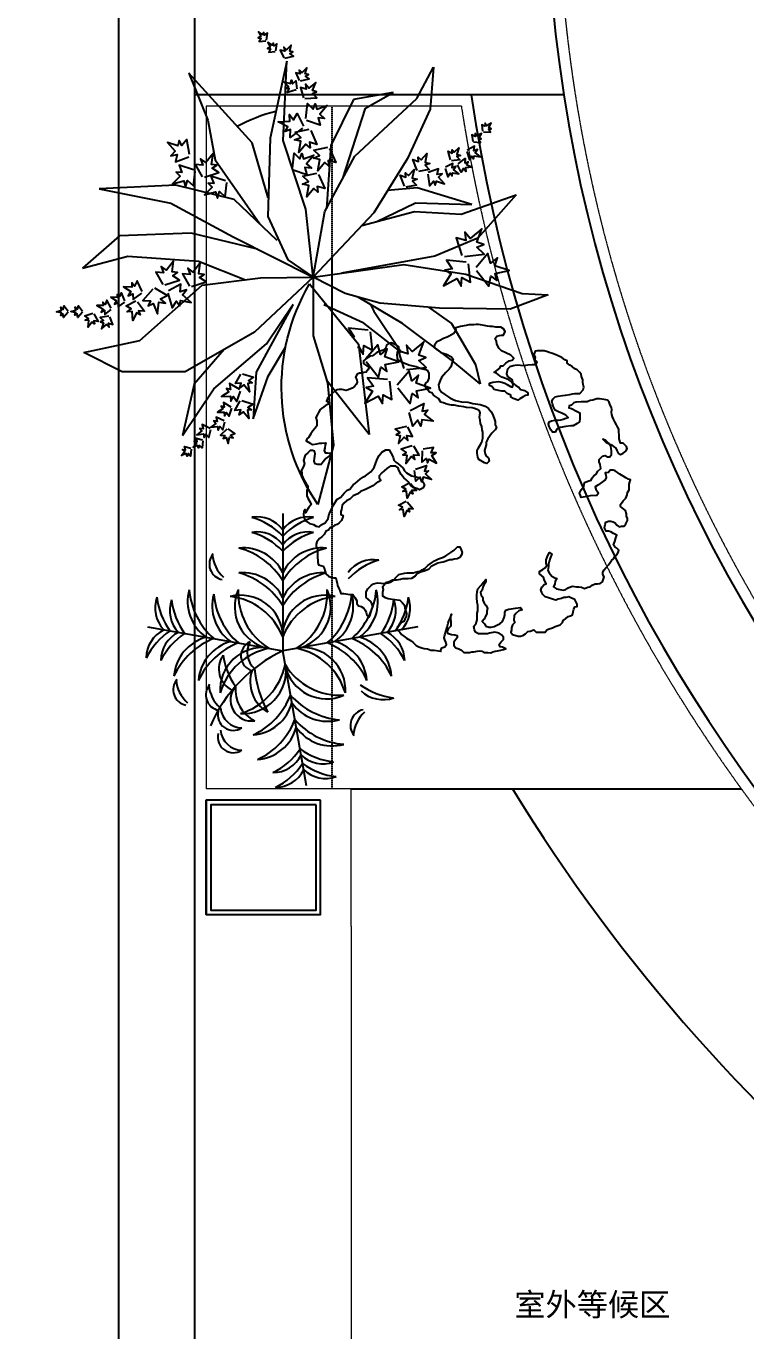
# Model space of a CAD drawing. Header units: millimetres. Extents: x 1392226 to 1407855, y -89890 to -71308.
# Drawn here: x 1394989 to 1396877, y -88130 to -84706 of the extents above; entities that cross this region are included whole.
import ezdxf

# ---------------------------------------------------------------- set-up
doc = ezdxf.new("R2010")
doc.units = ezdxf.units.MM
doc.header["$LTSCALE"] = 15
doc.linetypes.add('DASH', pattern=[0.35, 0.25, -0.1])
doc.linetypes.add('M-CENTER', pattern=[11.25, 7.5, -1.25, 1.25, -1.25])
for name, color, linetype in [('A-DIM--土建尺寸', 44, 'Continuous'), ('A-WALL-墙体', 160, 'Continuous'), ('FF-PLANTS-植物', 86, 'Continuous'), ('FF-SHORT CABINET-固定家具（落地、不到顶）', 40, 'Continuous'), ('FF-TEXT--区域文字', 50, 'Continuous')]:
    doc.layers.add(name, color=color, linetype=linetype)
doc.layers.add('FF-FINISH-墙体完成面', color=20, linetype='M-CENTER', lineweight=13)
doc.styles.add('CCD-DIM', font='archs.shx', dxfattribs={"width": 0.75})
doc.styles.add('TongRui-JC', font='times.ttf')
doc.dimstyles.new('CCD_DIM_100', dxfattribs={"dimscale": 100, "dimtxt": 2.5, "dimasz": 0.3, "dimexe": 0.5, "dimexo": 1.5, "dimgap": 0.6, "dimtad": 1, "dimdec": 0, "dimrnd": 5, "dimzin": 12, "dimdsep": 46, "dimtxsty": 'CCD-DIM', "dimblk": 'CCD_Dimension_Tick', "dimcen": 0.125, "dimclrd": 44, "dimclre": 44, "dimclrt": 50, "dimadec": 0, "dimazin": 0, "dimtfac": 1, "dimtdec": 0, "dimtix": 1, "dimtmove": 1, "dimatfit": 3, "dimldrblk": 'CCD_Leader_Dot', "dimfxl": 2, "dimfxlon": 1, "dimtvp": 1, "dimtolj": 1, "dimtzin": 0, "dimarcsym": 0})

# ---------------------------------------------------------------- blocks, each defined once
blk = doc.blocks.new('T4')
blk.add_lwpolyline([(-91.9, -504.6), (-86.6, -492.4), (-77.9, -489), (-72.7, -482), (-74.4, -475), (-77.9, -468), (-79.7, -461.1), (-77.9, -452.4), (-74.4, -441.9), (-70.9, -427.9), (-67.5, -415.7), (-65.7, -408.8), (-60.5, -398.3), (-57, -387.9), (-60.5, -394.8), (-60.5, -401.8), (-58.7, -410.5), (-58.7, -424.5), (-67.5, -433.2), (-70.9, -440.2), (-69.2, -447.1), (-57, -450.6), (-46.5, -452.4), (-39.6, -454.1), (-39.6, -461.1), (-44.8, -468), (-50, -475), (-50, -485.5), (-43, -492.4), (-34.3, -495.9), (-25.6, -499.4), (-18.6, -506.4), (-1.2, -506.4), (5.8, -504.6), (12.8, -504.6), (23.2, -502.9), (31.9, -501.2), (38.9, -502.9), (45.9, -506.4), (56.4, -506.4), (65.1, -508.1), (72, -504.6), (79, -502.9), (86, -501.2), (96.5, -499.4), (105.2, -497.7), (112.2, -495.9), (101.7, -490.7), (94.7, -489), (91.2, -482), (96.5, -475), (105.2, -466.3), (105.2, -459.3), (98.2, -452.4), (91.2, -447.1), (77.3, -443.6), (61.6, -447.1), (54.6, -448.9), (26.7, -448.9), (18, -443.6), (14.5, -436.7), (12.8, -426.2), (19.7, -415.7), (23.2, -405.3), (23.2, -384.4), (25, -377.4), (25, -360), (23.2, -351.3), (21.5, -335.6), (21.5, -328.6), (23.2, -318.1), (25, -309.4), (35.4, -297.2), (42.4, -288.5), (49.4, -279.8), (49.4, -288.5), (44.1, -295.5), (40.7, -304.2), (38.9, -312.9), (33.7, -319.9), (35.4, -328.6), (40.7, -335.6), (40.7, -344.3), (44.1, -353), (49.4, -360), (54.6, -368.7), (52.9, -379.1), (52.9, -386.1), (47.6, -396.6), (44.1, -403.5), (38.9, -410.5), (45.9, -417.5), (49.4, -424.5), (59.8, -427.9), (66.8, -427.9), (75.5, -426.2), (86, -421), (93, -417.5), (101.7, -410.5), (106.9, -398.3), (108.7, -391.3), (108.7, -382.6), (112.2, -375.7), (120.9, -372.2), (141.8, -368.7), (157.5, -366.9), (162.7, -373.9), (152.3, -377.4), (143.5, -386.1), (138.3, -393.1), (136.6, -407), (140.1, -414), (133.1, -421), (129.6, -429.7), (129.6, -436.7), (127.8, -443.6), (133.1, -450.6), (150.5, -455.8), (157.5, -455.8), (164.5, -454.1), (173.2, -448.9), (180.2, -441.9), (187.1, -440.2), (199.3, -436.7), (206.3, -443.6), (234.2, -443.6), (239.5, -436.7), (246.4, -433.2), (256.9, -429.7), (265.6, -426.2), (274.3, -422.7), (281.3, -421), (288.3, -414), (290, -407), (297, -401.8), (305.7, -394.8), (312.7, -393.1), (319.7, -389.6), (321.4, -380.9), (323.2, -372.2), (326.6, -365.2), (333.6, -363.5), (333.6, -356.5), (326.6, -342.5), (314.4, -337.3), (307.5, -333.8), (298.7, -335.6), (291.8, -335.6), (284.8, -339.1), (274.3, -340.8), (267.4, -344.3), (260.4, -342.5), (244.7, -337.3), (234.2, -333.8), (227.2, -326.8), (223.8, -319.9), (220.3, -312.9), (223.8, -304.2), (230.7, -295.5), (237.7, -293.7), (230.7, -279.8), (229, -272.8), (216.8, -262.4), (216.8, -255.4), (227.2, -248.4), (234.2, -243.2), (239.5, -236.2), (237.7, -229.2), (237.7, -218.8), (242.9, -204.8), (248.2, -196.1), (255.1, -201.3), (249.9, -213.5), (246.4, -224), (244.7, -232.7), (244.7, -239.7), (242.9, -251.9), (246.4, -258.9), (255.1, -269.3), (263.9, -274.6), (270.8, -276.3), (265.6, -285), (263.9, -293.7), (260.4, -302.4), (269.1, -309.4), (279.6, -311.2), (290, -312.9), (298.7, -311.2), (305.7, -305.9), (312.7, -302.4), (319.7, -300.7), (331.9, -302.4), (338.9, -302.4), (347.6, -304.2), (356.3, -307.7), (366.8, -304.2), (373.7, -302.4), (380.7, -297.2), (389.4, -293.7), (396.4, -293.7), (405.1, -292), (412.1, -286.8), (415.6, -278), (417.3, -271.1), (413.8, -264.1), (413.8, -257.1), (417.3, -250.2), (422.6, -243.2), (431.3, -234.5), (436.5, -227.5), (440, -220.5), (447, -215.3), (450.5, -208.3), (457.4, -203.1), (460.9, -196.1), (462.7, -189.1), (457.4, -182.2), (450.5, -178.7), (447, -171.7), (450.5, -161.3), (453.9, -150.8), (457.4, -142.1), (447, -136.8), (438.2, -131.6), (431.3, -129.9), (424.3, -129.9), (419.1, -119.4), (420.8, -109), (422.6, -102), (431.3, -98.5), (438.2, -98.5), (445.2, -100.2), (452.2, -103.7), (457.4, -110.7), (464.4, -115.9), (471.4, -114.2), (480.1, -114.2), (485.3, -107.2), (490.6, -96.8), (490.6, -89.8), (487.1, -82.8), (487.1, -75.8), (483.6, -65.4), (467.9, -53.2), (467.9, -46.2), (476.6, -35.7), (485.3, -27), (488.8, -16.6), (490.6, -9.6), (495.8, -0.9), (495.8, 16.5), (497.5, 23.5), (499.3, 30.5), (492.3, 32.2), (485.3, 35.7), (476.6, 40.9), (466.1, 47.9), (452.2, 58.4), (445.2, 60.1), (436.5, 60.1), (431.3, 53.1), (420.8, 51.4), (422.6, 44.4), (424.3, 37.5), (420.8, 30.5), (412.1, 23.5), (405.1, 18.3), (398.1, 13.1), (389.4, 7.8), (391.2, 0.9), (399.9, -11.3), (394.7, -18.3), (373.7, -20.1), (365, -21.8), (352.8, -23.5), (345.8, -25.3), (344.1, -18.3), (340.6, -11.3), (345.8, -0.9), (354.5, 9.6), (356.3, 21.8), (370.2, 27), (377.2, 28.7), (380.7, 35.7), (385.9, 42.7), (392.9, 47.9), (398.1, 56.6), (406.9, 65.4), (405.1, 77.6), (401.6, 86.3), (401.6, 93.2), (412.1, 103.7), (420.8, 105.4), (427.8, 102), (434.8, 102), (440, 108.9), (440, 121.1), (438.2, 133.3), (431.3, 143.8), (422.6, 152.5), (413.8, 156), (422.6, 147.3), (433, 142), (440, 138.6), (447, 133.3), (453.9, 128.1), (457.4, 121.1), (460.9, 112.4), (467.9, 108.9), (476.6, 112.4), (485.3, 119.4), (488.8, 126.4), (487.1, 133.3), (476.6, 143.8), (467.9, 143.8), (464.4, 157.7), (464.4, 169.9), (462.7, 178.7), (462.7, 187.4), (459.2, 194.3), (455.7, 201.3), (450.5, 210), (447, 218.7), (443.5, 225.7), (441.7, 232.7), (440, 239.7), (441.7, 248.4), (440, 255.3), (436.5, 262.3), (433, 271), (427.8, 278), (417.3, 279.8), (403.4, 281.5), (394.7, 281.5), (382.4, 278), (373.7, 276.3), (365, 272.8), (345.8, 272.8), (330.1, 271), (323.2, 269.3), (316.2, 262.3), (309.2, 260.6), (307.5, 253.6), (316.2, 251.9), (331.9, 243.1), (342.3, 237.9), (342.3, 220.5), (340.6, 210), (333.6, 204.8), (321.4, 197.8), (314.4, 197.8), (298.7, 196.1), (281.3, 192.6), (270.8, 187.4), (265.6, 178.7), (256.9, 178.7), (251.7, 185.6), (246.4, 196.1), (244.7, 203.1), (246.4, 210), (253.4, 213.5), (265.6, 215.3), (274.3, 215.3), (283, 217), (290, 218.7), (298.7, 222.2), (305.7, 224), (298.7, 230.9), (288.3, 236.2), (276.1, 241.4), (265.6, 246.6), (258.6, 258.8), (256.9, 265.8), (255.1, 274.5), (258.6, 281.5), (265.6, 288.5), (274.3, 290.2), (288.3, 292), (297, 293.7), (310.9, 295.4), (319.7, 297.2), (326.6, 298.9), (342.3, 298.9), (352.8, 309.4), (354.5, 318.1), (352.8, 326.8), (351.1, 333.8), (351.1, 340.8), (347.6, 351.2), (345.8, 358.2), (340.6, 365.2), (333.6, 372.1), (326.6, 375.6), (317.9, 382.6), (310.9, 386.1), (302.2, 393.1), (302.2, 400), (295.3, 403.5), (286.5, 410.5), (274.3, 415.7), (265.6, 419.2), (256.9, 422.7), (249.9, 424.4), (241.2, 427.9), (230.7, 431.4), (209.8, 431.4), (202.8, 429.7), (199.3, 419.2), (202.8, 410.5), (201.1, 403.5), (208.1, 396.5), (204.6, 387.8), (194.1, 387.8), (180.2, 386.1), (168, 384.3), (147, 386.1), (134.8, 384.3), (124.4, 380.9), (117.4, 373.9), (113.9, 359.9), (117.4, 351.2), (124.4, 346), (131.3, 340.8), (133.1, 332), (143.5, 323.3), (152.3, 318.1), (157.5, 311.1), (169.7, 307.6), (180.2, 300.7), (180.2, 293.7), (173.2, 292), (166.2, 288.5), (155.7, 281.5), (148.8, 278), (134.8, 283.2), (127.8, 286.7), (127.8, 293.7), (115.6, 298.9), (108.7, 305.9), (99.9, 305.9), (89.5, 307.6), (75.5, 311.1), (68.6, 319.8), (61.6, 323.3), (61.6, 330.3), (72, 333.8), (89.5, 335.5), (99.9, 333.8), (108.7, 330.3), (115.6, 326.8), (126.1, 319.8), (133.1, 318.1), (134.8, 326.8), (131.3, 333.8), (120.9, 340.8), (113.9, 344.2), (99.9, 349.5), (93, 353), (82.5, 361.7), (75.5, 363.4), (84.3, 370.4), (93, 377.4), (96.5, 384.3), (103.4, 384.3), (112.2, 393.1), (122.6, 400), (131.3, 401.8), (136.6, 408.7), (127.8, 417.5), (112.2, 424.4), (98.2, 431.4), (91.2, 438.4), (84.3, 452.3), (82.5, 461), (79, 469.8), (84.3, 476.7), (91.2, 478.5), (98.2, 480.2), (105.2, 480.2), (110.4, 490.7), (105.2, 499.4), (96.5, 504.6), (80.8, 504.6), (70.3, 506.4), (63.3, 506.4), (54.6, 508.1), (44.1, 509.8), (33.7, 511.6), (26.7, 513.3), (19.7, 513.3), (12.8, 511.6), (-2.9, 511.6), (-11.7, 509.8), (-29.1, 506.4), (-36.1, 504.6), (-44.8, 502.9), (-43, 494.2), (-50, 485.4), (-64, 476.7), (-70.9, 473.2), (-81.4, 469.8), (-93.6, 462.8), (-102.3, 459.3), (-109.3, 448.8), (-111.1, 441.9), (-104.1, 436.6), (-90.1, 426.2), (-79.7, 422.7), (-72.7, 420.9), (-57, 412.2), (-51.8, 405.3), (-55.3, 394.8), (-58.7, 380.9), (-64, 373.9), (-74.4, 363.4), (-88.4, 347.7), (-91.9, 339), (-97.1, 325.1), (-95.4, 312.9), (-88.4, 302.4), (-77.9, 295.4), (-62.2, 285), (-51.8, 279.8), (-44.8, 276.3), (-25.6, 272.8), (-6.4, 271), (2.3, 269.3), (9.3, 267.6), (18, 265.8), (31.9, 264.1), (47.6, 258.8), (58.1, 251.9), (66.8, 241.4), (70.3, 234.4), (75.5, 220.5), (79, 211.8), (79, 201.3), (82.5, 192.6), (79, 185.6), (68.6, 175.2), (56.4, 157.7), (51.1, 147.3), (51.1, 138.6), (47.6, 128.1), (45.9, 121.1), (47.6, 110.7), (51.1, 103.7), (58.1, 98.5), (59.8, 88), (52.9, 81), (45.9, 82.8), (28.4, 93.2), (25, 100.2), (23.2, 112.4), (23.2, 122.9), (26.7, 129.8), (33.7, 140.3), (37.2, 147.3), (40.7, 159.5), (40.7, 178.7), (38.9, 185.6), (37.2, 196.1), (33.7, 204.8), (31.9, 215.3), (30.2, 224), (31.9, 237.9), (30.2, 244.9), (23.2, 248.4), (14.5, 251.9), (7.5, 253.6), (-9.9, 255.3), (-18.6, 257.1), (-34.3, 258.8), (-48.3, 262.3), (-57, 262.3), (-67.5, 264.1), (-74.4, 265.8), (-81.4, 269.3), (-90.1, 271), (-97.1, 283.2), (-112.8, 293.7), (-118, 300.7), (-125, 302.4), (-133.7, 312.9), (-140.7, 321.6), (-137.2, 330.3), (-130.2, 335.5), (-126.8, 346), (-126.8, 361.7), (-130.2, 368.7), (-137.2, 372.1), (-151.2, 375.6), (-166.9, 380.9), (-189.5, 386.1), (-196.5, 389.6), (-203.5, 391.3), (-213.9, 396.5), (-222.7, 401.8), (-224.4, 408.7), (-226.2, 419.2), (-224.4, 426.2), (-220.9, 434.9), (-220.9, 443.6), (-227.9, 448.8), (-234.9, 452.3), (-243.6, 455.8), (-252.3, 454.1), (-259.3, 448.8), (-261, 440.1), (-268, 433.1), (-280.2, 429.7), (-288.9, 426.2), (-302.9, 415.7), (-309.9, 414), (-320.3, 408.7), (-330.8, 400), (-330.8, 391.3), (-320.3, 384.3), (-313.3, 379.1), (-316.8, 372.1), (-322.1, 365.2), (-329, 363.4), (-336, 361.7), (-343, 361.7), (-350, 358.2), (-355.2, 349.5), (-351.7, 340.8), (-350, 333.8), (-353.4, 326.8), (-358.7, 319.8), (-365.7, 314.6), (-377.9, 309.4), (-384.8, 307.6), (-397, 311.1), (-405.8, 311.1), (-412.7, 309.4), (-419.7, 305.9), (-428.4, 297.2), (-435.4, 292), (-442.4, 283.2), (-445.9, 274.5), (-435.4, 267.6), (-442.4, 264.1), (-449.4, 260.6), (-465.1, 248.4), (-470.3, 239.7), (-473.8, 232.7), (-479, 224), (-475.5, 213.5), (-475.5, 197.8), (-480.7, 190.9), (-487.7, 182.1), (-494.7, 173.4), (-499.9, 163), (-506.9, 157.7), (-508.7, 150.8), (-496.4, 143.8), (-489.5, 140.3), (-475.5, 142), (-466.8, 143.8), (-459.8, 143.8), (-447.6, 145.5), (-449.4, 138.6), (-451.1, 128.1), (-452.8, 121.1), (-449.4, 114.2), (-442.4, 114.2), (-431.9, 112.4), (-435.4, 105.4), (-447.6, 96.7), (-456.3, 86.3), (-461.6, 77.6), (-472, 77.6), (-480.7, 79.3), (-484.2, 88), (-482.5, 96.7), (-480.7, 110.7), (-482.5, 119.4), (-489.5, 121.1), (-496.4, 121.1), (-503.4, 114.2), (-512.1, 107.2), (-513.9, 100.2), (-517.4, 89.8), (-513.9, 81), (-515.6, 74.1), (-519.1, 67.1), (-524.3, 58.4), (-522.6, 51.4), (-522.6, 44.4), (-519.1, 37.5), (-513.9, 27), (-508.7, 18.3), (-503.4, 11.3), (-503.4, 4.3), (-506.9, -2.6), (-506.9, -20.1), (-503.4, -27), (-496.4, -39.2), (-493, -46.2), (-501.7, -56.7), (-506.9, -65.4), (-510.4, -72.4), (-512.1, -61.9), (-515.6, -68.9), (-517.4, -77.6), (-515.6, -84.6), (-513.9, -91.5), (-508.7, -98.5), (-498.2, -105.5), (-486, -109), (-477.3, -114.2), (-468.5, -115.9), (-459.8, -109), (-449.4, -103.7), (-440.6, -89.8), (-437.2, -75.8), (-430.2, -61.9), (-424.9, -49.7), (-412.7, -30.5), (-400.5, -23.5), (-390.1, -11.3), (-381.4, -2.6), (-372.6, 0.9), (-362.2, 14.8), (-355.2, 20), (-341.2, 32.2), (-330.8, 39.2), (-323.8, 42.7), (-308.1, 54.9), (-297.6, 68.8), (-292.4, 82.8), (-287.2, 96.7), (-282, 105.4), (-273.2, 115.9), (-261, 122.9), (-250.6, 122.9), (-245.3, 114.2), (-238.4, 100.2), (-236.6, 91.5), (-229.6, 84.5), (-222.7, 79.3), (-208.7, 67.1), (-203.5, 58.4), (-196.5, 51.4), (-180.8, 42.7), (-166.9, 39.2), (-159.9, 37.5), (-151.2, 30.5), (-145.9, 23.5), (-140.7, 13.1), (-145.9, 4.3), (-156.4, -0.9), (-165.1, 2.6), (-175.6, 6.1), (-184.3, 13.1), (-191.3, 23.5), (-198.2, 30.5), (-205.2, 35.7), (-213.9, 46.2), (-220.9, 60.1), (-222.7, 67.1), (-229.6, 72.3), (-247.1, 72.3), (-257.5, 65.4), (-266.3, 58.4), (-273.2, 51.4), (-282, 42.7), (-282, 35.7), (-276.7, 28.7), (-283.7, 23.5), (-290.7, 20), (-301.1, 11.3), (-322.1, 0.9), (-329, -2.6), (-339.5, -6.1), (-348.2, -13.1), (-362.2, -20.1), (-372.6, -30.5), (-383.1, -35.7), (-391.8, -42.7), (-397, -49.7), (-398.8, -61.9), (-400.5, -68.9), (-400.5, -77.6), (-393.6, -81.1), (-395.3, -88), (-398.8, -96.8), (-405.8, -103.7), (-412.7, -109), (-419.7, -110.7), (-426.7, -115.9), (-433.7, -119.4), (-438.9, -126.4), (-447.6, -129.9), (-452.8, -140.3), (-459.8, -147.3), (-466.8, -152.5), (-475.5, -163), (-477.3, -170), (-477.3, -176.9), (-473.8, -185.7), (-473.8, -211.8), (-472, -220.5), (-472, -227.5), (-470.3, -234.5), (-463.3, -236.2), (-456.3, -238), (-452.8, -244.9), (-449.4, -255.4), (-447.6, -262.4), (-438.9, -269.3), (-431.9, -272.8), (-423.2, -274.6), (-416.2, -274.6), (-414.5, -283.3), (-412.7, -292), (-411, -299), (-407.5, -307.7), (-404, -314.6), (-400.5, -323.4), (-391.8, -323.4), (-372.6, -326.8), (-363.9, -326.8), (-356.9, -335.6), (-351.7, -346), (-351.7, -354.7), (-346.5, -361.7), (-337.8, -363.5), (-329, -368.7), (-325.5, -375.7), (-322.1, -382.6), (-320.3, -391.3), (-313.3, -396.6), (-309.9, -389.6), (-304.6, -372.2), (-301.1, -365.2), (-304.6, -354.7), (-308.1, -347.8), (-315.1, -342.5), (-322.1, -335.6), (-322.1, -318.1), (-316.8, -309.4), (-306.4, -299), (-299.4, -293.7), (-287.2, -290.2), (-264.5, -292), (-254.1, -290.2), (-247.1, -288.5), (-238.4, -283.3), (-227.9, -271.1), (-220.9, -264.1), (-203.5, -260.6), (-194.8, -258.9), (-175.6, -258.9), (-168.6, -257.1), (-161.6, -255.4), (-154.7, -253.6), (-147.7, -250.2), (-139, -244.9), (-130.2, -236.2), (-123.3, -231), (-116.3, -225.7), (-109.3, -222.3), (-97.1, -215.3), (-84.9, -211.8), (-74.4, -206.6), (-58.7, -196.1), (-48.3, -189.1), (-37.8, -178.7), (-30.8, -178.7), (-27.4, -187.4), (-23.9, -196.1), (-25.6, -203.1), (-30.8, -211.8), (-39.6, -215.3), (-48.3, -217), (-55.3, -218.8), (-62.2, -218.8), (-83.2, -225.7), (-90.1, -227.5), (-98.9, -229.2), (-105.8, -232.7), (-119.8, -239.7), (-128.5, -248.4), (-142.4, -253.6), (-152.9, -257.1), (-163.4, -262.4), (-170.3, -269.3), (-180.8, -276.3), (-191.3, -278), (-208.7, -278), (-215.7, -279.8), (-227.9, -281.5), (-240.1, -281.5), (-250.6, -286.8), (-261, -290.2), (-266.3, -297.2), (-271.5, -304.2), (-269.7, -311.2), (-271.5, -319.9), (-271.5, -330.3), (-262.8, -335.6), (-254.1, -339.1), (-241.8, -340.8), (-233.1, -342.5), (-217.4, -344.3), (-210.5, -351.3), (-203.5, -360), (-201.7, -368.7), (-196.5, -386.1), (-198.2, -396.6), (-201.7, -403.5), (-205.2, -410.5), (-212.2, -414), (-219.2, -422.7), (-226.2, -427.9), (-226.2, -434.9), (-217.4, -443.6), (-212.2, -450.6), (-205.2, -455.8), (-196.5, -462.8), (-184.3, -469.8), (-177.3, -475), (-166.9, -485.5), (-158.1, -489), (-149.4, -492.4), (-142.4, -494.2), (-132, -495.9), (-121.5, -499.4), (-111.1, -499.4), (-90.1, -502.9), (-88.4, -502.9)])
blk = doc.blocks.new('afwqf')
at = {"layer": 'FF-PLANTS-植物'}
for p, q in [((1126137.7, -3364.1), (1126093.8, -3566.4)), ((1126128.3, -3572.7), (1126137.7, -3364.1)), ((1126479.1, -3462.1), (1126522.9, -3379.9)), ((1126522.9, -3379.9), (1126513.5, -3490.5)), ((1125880.8, -3395.7), (1125930.9, -3519)), ((1126046.8, -3579), (1125880.8, -3395.7)), ((1126416.4, -3446.3), (1126313.1, -3465.2)), ((1126344.4, -3487.3), (1126416.4, -3446.3)), ((1126313.1, -3465.2), (1126253.6, -3585.3)), ((1126284.5, -3672.6), (1126344.4, -3487.3)), ((1126316.2, -3613.8), (1126479.1, -3462.1)), ((1126513.5, -3490.5), (1126454, -3620.1)), ((1125930.9, -3519), (1125949.7, -3623.3)), ((1126089, -3723.1), (1126046.8, -3579)), ((1126093.8, -3566.4), (1126087.6, -3771.8)), ((1126187.8, -3752.8), (1126128.3, -3572.7)), ((1126253.6, -3585.3), (1126242.1, -3751.4)), ((1125949.7, -3623.3), (1126066.8, -3791.4)), ((1126237.9, -3759.2), (1126316.2, -3613.8)), ((1126454, -3620.1), (1126366.3, -3762.3)), ((1125846.4, -3689.6), (1125645.9, -3699.1)), ((1125999.9, -3727.5), (1125846.4, -3689.6)), ((1126479.3, -3696.7), (1126402.2, -3704)), ((1126623.3, -3740.3), (1126479.3, -3696.7)), ((1125645.9, -3699.1), (1125833.9, -3737)), ((1126112.6, -3835), (1125999.9, -3727.5)), ((1126595, -3765.5), (1126739, -3714.9)), ((1126739, -3714.9), (1126638.8, -3828.7)), ((1125833.9, -3737), (1125996.7, -3825.5)), ((1126207.2, -3930.7), (1126187.8, -3752.8)), ((1126207.2, -3930.7), (1126237.9, -3759.2)), ((1126366.3, -3762.3), (1126207.2, -3930.7)), ((1126334.6, -3795.8), (1126472.8, -3759.2)), ((1126371.9, -3786), (1126475.2, -3736.2)), ((1126472.8, -3759.2), (1126595, -3765.5)), ((1126475.2, -3736.2), (1126623.3, -3740.3)), ((1126087.6, -3771.8), (1126140.8, -3885.6)), ((1125699.2, -3822.4), (1125602.1, -3907.7)), ((1125887.1, -3816), (1125699.2, -3822.4)), ((1126061.2, -3857.7), (1125887.1, -3816)), ((1125996.7, -3825.5), (1126207.2, -3930.7)), ((1126638.8, -3828.7), (1126526, -3876.1)), ((1125602.1, -3907.7), (1125721.1, -3876.1)), ((1125721.1, -3876.1), (1125905.9, -3888.7)), ((1125905.9, -3888.7), (1126029.2, -3937.9)), ((1126140.8, -3885.6), (1126207.2, -3930.7)), ((1126207.2, -3930.7), (1126444.6, -3898.2)), ((1126526, -3876.1), (1126280.8, -3920.6)), ((1126444.6, -3898.2), (1126607.5, -3923.5)), ((1125915.3, -3951.9), (1126068.8, -3933)), ((1126207.2, -3930.7), (1126053.1, -4075.2)), ((1126068.8, -3933), (1126207.2, -3930.7)), ((1126207.2, -3930.7), (1126207.2, -4084.7)), ((1126291.1, -3974.1), (1126207.2, -3930.7)), ((1126607.5, -3923.5), (1126754.7, -3974.1)), ((1125752.4, -4097.3), (1125915.3, -3951.9)), ((1126197.2, -3948.8), (1126325.6, -4106.8)), ((1126153.3, -4003.3), (1126057.6, -4180.4)), ((1126084.3, -4105.7), (1126154.3, -4001.9)), ((1126339.4, -4051.7), (1126234.5, -4004)), ((1126382, -3999.4), (1126291.1, -3974.1)), ((1126441.5, -4053.1), (1126325.2, -3983.6)), ((1126357.5, -4002.9), (1126366.2, -4020.6)), ((1126538.6, -4012), (1126382, -3999.4)), ((1126823.6, -3977.2), (1126723.4, -4015.2)), ((1126754.7, -3974.1), (1126823.6, -3977.2)), ((1126366.2, -4020.6), (1126438.2, -4128.5)), ((1126509.7, -4009.7), (1126569.9, -4053.1)), ((1126723.4, -4015.2), (1126538.6, -4012)), ((1126438.2, -4128.5), (1126339.4, -4051.7)), ((1126573, -4151.1), (1126441.5, -4053.1)), ((1126569.9, -4053.1), (1126632.5, -4160.5)), ((1125605.2, -4128.9), (1125752.4, -4097.3)), ((1126053.1, -4075.2), (1125871.4, -4179.5)), ((1125946.5, -4224), (1126084.3, -4105.7)), ((1126207.2, -4084.7), (1126244.2, -4208)), ((1126325.6, -4106.8), (1126353.8, -4343.9)), ((1125705.4, -4179.5), (1125605.2, -4128.9)), ((1125973.3, -4121), (1125895.1, -4211.6)), ((1126088.5, -4190.8), (1126134.4, -4115.2)), ((1126645.1, -4211.1), (1126573, -4151.1)), ((1126632.5, -4160.5), (1126645.1, -4211.1)), ((1125871.4, -4179.5), (1125705.4, -4179.5)), ((1126057.6, -4180.4), (1126049.4, -4302.9)), ((1126049.4, -4302.9), (1126088.5, -4190.8)), ((1126353.8, -4343.9), (1126242.1, -4201.1)), ((1126244.2, -4208), (1126259.8, -4372.3)), ((1125895.1, -4211.6), (1125864.2, -4346.5)), ((1125864.2, -4346.5), (1125946.5, -4224)), ((1126259.8, -4372.3), (1126219.1, -4527.2))]:
    blk.add_line(p, q, dxfattribs=at)
for points in [[(1126084.3, -3309.1), (1126086.8, -3290.7), (1126078.7, -3295.8), (1126077.7, -3289), (1126074.1, -3294.6), (1126063.2, -3287.2), (1126069.3, -3299.8), (1126062.2, -3303.4), (1126070.3, -3304.4), (1126065.5, -3312.4), (1126082.7, -3311.3)], [(1126109.1, -3337), (1126111.6, -3318.6), (1126103.6, -3323.7), (1126102.5, -3316.9), (1126099, -3322.5), (1126088, -3315.1), (1126094.1, -3327.7), (1126087.1, -3331.3), (1126095.1, -3332.3), (1126090.4, -3340.3), (1126107.6, -3339.2)], [(1126132.7, -3356.2), (1126155.3, -3351.1), (1126145.9, -3343.9), (1126153.4, -3339.7), (1126145.3, -3338), (1126149.3, -3321.9), (1126137.1, -3334.5), (1126129.8, -3327.9), (1126132.2, -3337.7), (1126120.7, -3335.6), (1126129.5, -3355.3)], [(1126173.4, -3415.8), (1126196.1, -3410.7), (1126186.7, -3403.5), (1126194.2, -3399.3), (1126186, -3397.6), (1126190, -3381.5), (1126177.8, -3394.1), (1126170.5, -3387.5), (1126172.9, -3397.3), (1126161.5, -3395.2), (1126170.3, -3414.9)], [(1126161.9, -3439.6), (1126139.9, -3446.8), (1126144.3, -3435.8), (1126135.7, -3436), (1126141.8, -3430.4), (1126130.2, -3418.6), (1126147.1, -3423.2), (1126150, -3413.8), (1126152.9, -3423.5), (1126161.7, -3415.8), (1126164.2, -3437.2)], [(1126185.3, -3462.7), (1126216.2, -3460.4), (1126205.1, -3449), (1126215.8, -3444.9), (1126205.4, -3441.1), (1126213.7, -3420.7), (1126195.3, -3435), (1126186.9, -3424.8), (1126188.2, -3438.2), (1126173.5, -3433.3), (1126181.3, -3460.9)], [(1126187.7, -3515.1), (1126192.4, -3475.1), (1126206.5, -3490.1), (1126212.4, -3476.4), (1126216.8, -3490.1), (1126243.9, -3480.4), (1126224.3, -3503.6), (1126237, -3515), (1126219.6, -3512.6), (1126225.3, -3532), (1126189.8, -3520.4)], [(1126178.8, -3540.2), (1126146.6, -3564.2), (1126147.7, -3543.7), (1126133.7, -3548.8), (1126140.6, -3536.2), (1126115, -3523.3), (1126145.3, -3521.5), (1126144.8, -3504.4), (1126155.1, -3518.6), (1126165.3, -3501.2), (1126181.2, -3535)], [(1126200.5, -3546), (1126216.7, -3582.8), (1126196.9, -3577.1), (1126198.8, -3591.9), (1126188, -3582.3), (1126169.7, -3604.4), (1126174.8, -3574.4), (1126158, -3571.1), (1126174.2, -3564.3), (1126159.5, -3550.4), (1126196, -3542.5)], [(1126627.6, -3576.2), (1126646.1, -3577.5), (1126640.5, -3569.8), (1126647.2, -3568.3), (1126641.4, -3565.1), (1126648.1, -3553.7), (1126635.9, -3560.6), (1126631.8, -3553.8), (1126631.4, -3561.9), (1126623.1, -3557.7), (1126625.3, -3574.8)], [(1126653.7, -3549.6), (1126672.3, -3550.8), (1126666.7, -3543.1), (1126673.4, -3541.6), (1126667.5, -3538.4), (1126674.2, -3527), (1126662, -3533.9), (1126657.9, -3527.2), (1126657.5, -3535.3), (1126649.2, -3531.1), (1126651.5, -3548.1)], [(1125882.5, -3609.6), (1125875.6, -3570), (1125862.3, -3585.7), (1125855.6, -3572.4), (1125852, -3586.3), (1125824.5, -3578.1), (1125845.3, -3600.2), (1125833.2, -3612.3), (1125850.4, -3609), (1125845.9, -3628.6), (1125880.7, -3615)], [(1126249.9, -3593.7), (1126266.1, -3630.5), (1126246.3, -3624.8), (1126248.2, -3639.6), (1126237.4, -3630), (1126219.1, -3652.1), (1126224.2, -3622.1), (1126207.4, -3618.8), (1126223.6, -3612), (1126208.9, -3598.2), (1126245.4, -3590.2)], [(1126567.5, -3623.1), (1126560.6, -3600.9), (1126571.5, -3605.5), (1126571.4, -3596.9), (1126577, -3603.1), (1126588.9, -3591.6), (1126584.1, -3608.4), (1126593.5, -3611.5), (1126583.7, -3614.3), (1126591.3, -3623.2), (1126569.8, -3625.4)], [(1126610.1, -3601.1), (1126616.7, -3623.3), (1126623.2, -3613.4), (1126627.9, -3620.6), (1126629.1, -3612.4), (1126645.4, -3615.2), (1126632, -3604), (1126638.1, -3596.2), (1126628.5, -3599.3), (1126629.8, -3587.7), (1126610.7, -3597.8)], [(1125921.4, -3668.7), (1125959.6, -3656.2), (1125942.2, -3645.2), (1125954.4, -3636.8), (1125940.1, -3635.1), (1125944.3, -3606.7), (1125925.4, -3630.5), (1125911.7, -3620.3), (1125917.4, -3636.9), (1125897.3, -3635.2), (1125915.8, -3667.7)], [(1126152.7, -3645.3), (1126157.4, -3605.4), (1126171.6, -3620.3), (1126177.5, -3606.7), (1126181.9, -3620.4), (1126208.9, -3610.6), (1126189.3, -3633.9), (1126202.1, -3645.3), (1126184.7, -3642.9), (1126190.3, -3662.3), (1126154.8, -3650.7)], [(1126479.8, -3651), (1126468.4, -3622.3), (1126483.4, -3627.2), (1126482.4, -3615.8), (1126490.4, -3623.4), (1126505.1, -3606.9), (1126500.4, -3629.8), (1126513.2, -3632.8), (1126500.6, -3637.6), (1126511.5, -3648.7), (1126483.2, -3653.8)], [(1126587.2, -3633.6), (1126605.5, -3619.3), (1126605.1, -3631.2), (1126613.1, -3628.1), (1126609.3, -3635.5), (1126624.2, -3642.6), (1126606.8, -3644), (1126607.3, -3653.8), (1126601.2, -3645.7), (1126595.5, -3655.9), (1126585.9, -3636.6)], [(1125893.3, -3649.8), (1125855.1, -3637.2), (1125862.7, -3656.4), (1125847.8, -3656), (1125858.4, -3665.7), (1125838.2, -3686.1), (1125867.5, -3678.2), (1125872.4, -3694.5), (1125877.6, -3677.8), (1125892.8, -3691.1), (1125897.2, -3654)], [(1126221.1, -3661.9), (1126237.4, -3698.8), (1126217.6, -3693.1), (1126219.4, -3707.8), (1126208.7, -3698.3), (1126190.3, -3720.3), (1126195.4, -3690.4), (1126178.6, -3687), (1126194.8, -3680.2), (1126180.1, -3666.4), (1126216.6, -3658.4)], [(1126446.5, -3692.3), (1126435, -3663.6), (1126450, -3668.5), (1126449, -3657.1), (1126457, -3664.7), (1126471.7, -3648.2), (1126467, -3671.1), (1126479.8, -3674.1), (1126467.2, -3679), (1126478.1, -3690), (1126449.9, -3695.2)], [(1126507.4, -3660.8), (1126511.8, -3691.4), (1126522.4, -3679.6), (1126527.2, -3690), (1126530.3, -3679.4), (1126551.3, -3686.3), (1126535.7, -3668.8), (1126545.3, -3659.8), (1126532, -3662), (1126535.9, -3647), (1126508.9, -3656.6)], [(1126553.4, -3645.7), (1126560, -3668), (1126566.6, -3658.1), (1126571.3, -3665.3), (1126572.4, -3657.1), (1126588.7, -3659.9), (1126575.3, -3648.7), (1126581.5, -3640.9), (1126571.8, -3644), (1126573.1, -3632.4), (1126554.1, -3642.5)], [(1125976.9, -3678.6), (1125938.7, -3666), (1125946.2, -3685.2), (1125931.4, -3684.8), (1125941.9, -3694.5), (1125921.7, -3714.9), (1125951, -3707), (1125956, -3723.4), (1125961.2, -3706.6), (1125976.4, -3719.9), (1125980.8, -3682.8)], [(1126603.8, -3876.7), (1126655.8, -3871.1), (1126636.5, -3852.5), (1126654.4, -3845), (1126636.6, -3839.1), (1126649.6, -3804.1), (1126619.1, -3829.3), (1126604.5, -3812.6), (1126607.3, -3835.2), (1126582.2, -3827.6), (1126596.9, -3873.9)], [(1125818, -3951.1), (1125856.2, -3938.6), (1125838.7, -3927.6), (1125851, -3919.1), (1125836.7, -3917.5), (1125840.8, -3889.1), (1125822, -3912.9), (1125808.3, -3902.7), (1125814, -3919.3), (1125793.9, -3917.6), (1125812.3, -3950)], [(1125887.9, -3955.8), (1125926.1, -3943.3), (1125908.7, -3932.4), (1125920.9, -3923.9), (1125906.6, -3922.3), (1125910.8, -3893.9), (1125891.9, -3917.7), (1125878.2, -3907.4), (1125883.9, -3924), (1125863.8, -3922.3), (1125882.2, -3954.8)], [(1126608.5, -3891.6), (1126556.4, -3886.8), (1126571.6, -3908.8), (1126552.6, -3912.6), (1126568.8, -3921.9), (1126549.2, -3953.6), (1126584, -3935), (1126595.1, -3954.3), (1126596.8, -3931.6), (1126619.9, -3944), (1126614.7, -3895.7)], [(1126635.3, -3913.5), (1126667.6, -3954.6), (1126673.2, -3928.4), (1126689, -3939.6), (1126684.6, -3921.4), (1126721.2, -3913.8), (1126683.7, -3901.4), (1126690.1, -3880.1), (1126672.4, -3894.5), (1126665.5, -3869.2), (1126634.1, -3906.1)], [(1125758.1, -3968.8), (1125745.5, -3940.6), (1125738.5, -3954.8), (1125731, -3946.1), (1125730.9, -3957.2), (1125708.9, -3956.2), (1125728.6, -3968.8), (1125721.8, -3980.1), (1125734, -3974.4), (1125734.3, -3989.9), (1125757.7, -3973.2)], [(1125786.4, -3962.2), (1125759.8, -3992.4), (1125780.4, -3992.9), (1125774.2, -4006.4), (1125787.3, -4000.6), (1125798.1, -4027.2), (1125802.3, -3997.1), (1125819.3, -3999), (1125806, -3987.6), (1125824.1, -3978.8), (1125791.8, -3960.2)], [(1125825.8, -3972.7), (1125837.3, -4011.2), (1125848.7, -3994.1), (1125856.9, -4006.5), (1125858.8, -3992.3), (1125887.1, -3997.2), (1125863.8, -3977.7), (1125874.4, -3964.3), (1125857.7, -3969.6), (1125859.9, -3949.5), (1125827, -3967.1)], [(1125677, -4012.2), (1125665.9, -3991.8), (1125661.5, -4002.8), (1125655.4, -3996.8), (1125656, -4005.1), (1125639.4, -4005.7), (1125654.9, -4013.9), (1125650.5, -4022.7), (1125659.3, -4017.7), (1125660.5, -4029.3), (1125677, -4015.5)], [(1125713.1, -3993.4), (1125703.7, -3972.2), (1125698.4, -3982.8), (1125692.9, -3976.3), (1125692.7, -3984.6), (1125676.2, -3983.8), (1125690.9, -3993.3), (1125685.8, -4001.8), (1125695, -3997.5), (1125695.2, -4009.2), (1125712.8, -3996.7)], [(1125745.9, -3995.4), (1125764.7, -4019.9), (1125748.9, -4019.3), (1125753, -4030), (1125743.2, -4024.8), (1125733.6, -4044.6), (1125731.9, -4021.3), (1125718.7, -4021.9), (1125729.6, -4013.9), (1125716.1, -4006.2), (1125741.9, -3993.6)], [(1125564.1, -4022.8), (1125552.1, -4037), (1125550.4, -4027.6), (1125544.7, -4031.3), (1125546.5, -4024.9), (1125533.6, -4021.8), (1125547.1, -4017.8), (1125545.1, -4010.2), (1125551.2, -4015.6), (1125554, -4006.7), (1125564.6, -4020.2)], [(1125601.5, -4022.6), (1125589.4, -4036.8), (1125587.8, -4027.4), (1125582.1, -4031.2), (1125583.9, -4024.8), (1125571, -4021.6), (1125584.5, -4017.7), (1125582.5, -4010), (1125588.6, -4015.4), (1125591.3, -4006.5), (1125602, -4020)], [(1125631.5, -4027.4), (1125642.8, -4047.6), (1125631.1, -4045.4), (1125633, -4053.8), (1125626.3, -4048.9), (1125617, -4062.6), (1125618.3, -4045.1), (1125608.5, -4044.1), (1125617.4, -4039.3), (1125608.2, -4032.2), (1125628.7, -4025.6)], [(1125670.7, -4033.7), (1125647.7, -4036.9), (1125656.5, -4044.9), (1125648.7, -4048.4), (1125656.7, -4050.8), (1125651.4, -4066.5), (1125664.6, -4054.9), (1125671.3, -4062.2), (1125669.7, -4052.1), (1125681, -4055.2), (1125673.8, -4034.8)], [(1126351.3, -4070), (1126299.2, -4065.2), (1126314.4, -4087.3), (1126308.3, -4088.5)], [(1126323.1, -4115.5), (1126326.8, -4113.5), (1126337.9, -4132.8), (1126339.6, -4110), (1126362.7, -4122.5), (1126357.5, -4074.2)], [(1126346.1, -4152.6), (1126378.4, -4193.7), (1126384, -4167.5), (1126399.8, -4178.7), (1126395.4, -4160.5), (1126431.9, -4152.9), (1126394.5, -4140.5), (1126400.9, -4119.2), (1126383.2, -4133.6), (1126376.3, -4108.3), (1126344.8, -4145.2)], [(1126451.5, -4173.8), (1126503.4, -4168.2), (1126484.2, -4149.5), (1126502, -4142.1), (1126484.3, -4136.2), (1126497.2, -4101.2), (1126466.8, -4126.3), (1126452.1, -4109.6), (1126455, -4132.2), (1126429.9, -4124.7), (1126444.5, -4171)], [(1126014.3, -4226.2), (1125987.7, -4210.4), (1125990.2, -4226.1), (1125979.1, -4223.3), (1125985.4, -4232.4), (1125966.8, -4244.3), (1125990.1, -4243.2), (1125991.1, -4256.4), (1125997.8, -4244.6), (1126007, -4257.2), (1126016.5, -4230)], [(1126021.1, -4184.4), (1126050.6, -4193.5), (1126037.4, -4202.1), (1126046.9, -4208.5), (1126035.9, -4209.9), (1126039.5, -4231.7), (1126024.6, -4213.7), (1126014.2, -4221.7), (1126018.4, -4208.9), (1126003, -4210.4), (1126016.8, -4185.2)], [(1126401.9, -4199.8), (1126349.8, -4195), (1126365, -4217), (1126346, -4220.8), (1126362.2, -4230.1), (1126342.6, -4261.9), (1126377.4, -4243.2), (1126388.4, -4262.6), (1126390.2, -4239.8), (1126413.3, -4252.2), (1126408.1, -4203.9)], [(1126428.7, -4221.7), (1126461, -4262.8), (1126466.6, -4236.6), (1126482.4, -4247.8), (1126478, -4229.6), (1126514.5, -4222), (1126477.1, -4209.6), (1126483.5, -4188.3), (1126465.8, -4202.7), (1126458.9, -4177.4), (1126427.4, -4214.3)], [(1125991.7, -4272.3), (1125971.8, -4260.4), (1125973.6, -4272.1), (1125965.3, -4270), (1125970, -4276.8), (1125956.1, -4285.7), (1125973.6, -4285), (1125974.3, -4294.8), (1125979.3, -4286.1), (1125986.2, -4295.5), (1125993.4, -4275.2)], [(1126019.6, -4254.9), (1126049.2, -4264.1), (1126035.9, -4272.7), (1126045.4, -4279.1), (1126034.5, -4280.5), (1126038, -4302.3), (1126023.2, -4284.2), (1126012.8, -4292.3), (1126017, -4279.5), (1126001.5, -4281), (1126015.3, -4255.8)], [(1126461.6, -4281.3), (1126497.4, -4263), (1126492.9, -4283.1), (1126507.5, -4280.4), (1126498.6, -4291.7), (1126521.7, -4308.7), (1126491.5, -4305.3), (1126489.1, -4322.3), (1126481.4, -4306.5), (1126468.4, -4322), (1126458.3, -4286)], [(1125973.1, -4308.5), (1125952.2, -4298.2), (1125955, -4309.8), (1125946.6, -4308.3), (1125951.8, -4314.8), (1125938.6, -4324.8), (1125956, -4322.6), (1125957.6, -4332.3), (1125961.9, -4323.2), (1125969.5, -4332), (1125975, -4311.1)], [(1125936.4, -4328.2), (1125915.5, -4317.9), (1125918.3, -4329.5), (1125909.9, -4328), (1125915.1, -4334.5), (1125902, -4344.5), (1125919.3, -4342.3), (1125920.9, -4352), (1125925.2, -4342.9), (1125932.8, -4351.7), (1125938.3, -4330.9)], [(1125980.4, -4329.6), (1125963.5, -4345.5), (1125975.3, -4346.9), (1125970.9, -4354.4), (1125978.8, -4351.7), (1125983.5, -4367.6), (1125987.6, -4350.5), (1125997.3, -4352.5), (1125990.2, -4345.3), (1126001.1, -4341.3), (1125983.6, -4328.8)], [(1126451.3, -4322.8), (1126422, -4329.8), (1126434.4, -4339), (1126424.7, -4344.6), (1126435.3, -4346.7), (1126430.4, -4367.7), (1126446, -4351.1), (1126455.6, -4359.6), (1126452.3, -4346.8), (1126467.2, -4349.4), (1126455.5, -4323.9)], [(1125887, -4382.3), (1125885.4, -4400.8), (1125878.7, -4394.1), (1125876.1, -4400.5), (1125873.9, -4394.2), (1125861.6, -4399), (1125870.3, -4388.1), (1125864.3, -4383), (1125872.3, -4383.8), (1125869.5, -4375), (1125886, -4379.9)], [(1125917.5, -4360.6), (1125915.8, -4379.1), (1125909.1, -4372.4), (1125906.5, -4378.7), (1125904.3, -4372.5), (1125892, -4377.3), (1125900.7, -4366.3), (1125894.7, -4361.3), (1125902.7, -4362.1), (1125899.9, -4353.2), (1125916.4, -4358.2)], [(1126466.8, -4373.4), (1126438.1, -4382.8), (1126451.2, -4391), (1126442, -4397.3), (1126452.7, -4398.5), (1126449.6, -4419.8), (1126463.8, -4402), (1126474, -4409.7), (1126469.7, -4397.2), (1126484.8, -4398.5), (1126471, -4374.2)], [(1126492.8, -4386.4), (1126491.5, -4416.6), (1126503.8, -4407.2), (1126506.5, -4418), (1126511.4, -4408.4), (1126530.2, -4418.9), (1126518.5, -4399.3), (1126529.3, -4392.4), (1126516.2, -4392.1), (1126522.7, -4378.4), (1126495, -4382.7)], [(1126475.5, -4435.1), (1126504, -4425.4), (1126498.5, -4439.8), (1126509.6, -4439.4), (1126501.8, -4446.8), (1126517.1, -4461.9), (1126495, -4456.2), (1126491.5, -4468.5), (1126487.4, -4456), (1126476.1, -4466.1), (1126472.5, -4438.3)], [(1126462.3, -4472.4), (1126477.6, -4491.1), (1126465.2, -4490.9), (1126468.6, -4499.2), (1126460.9, -4495.4), (1126453.8, -4511.1), (1126452, -4492.9), (1126441.7, -4493.7), (1126450, -4487.1), (1126439.3, -4481.5), (1126459.2, -4471.1)], [(1126453.7, -4520.2), (1126469, -4538.9), (1126456.6, -4538.8), (1126460, -4547), (1126452.3, -4543.2), (1126445.2, -4558.9), (1126443.4, -4540.7), (1126433.1, -4541.5), (1126441.4, -4535), (1126430.7, -4529.3), (1126450.5, -4518.9)]]:
    blk.add_lwpolyline(points, dxfattribs=at)
blk.add_arc((1126217.6, -3925.6), 442.8, 104.1904, 118.2972, dxfattribs=at)
at = {"layer": 'FF-PLANTS-植物', "extrusion": (0, 0, -1)}
blk.add_ellipse((1126656.3, -4220.7), major_axis=(0, 537.4), ratio=0.990582, start_param=4.105403, end_param=5.24288, dxfattribs=at)
blk = doc.blocks.new('A$C71F602D7')
at = {"color": 0}
for p in [(36.3, 353.6), (-318.3, 56.1), (390.8, 56.1), (98.8, -360.9)]:
    blk.add_line(p, (36.3, -6.4), dxfattribs=at)
for centre, radius, start, end in [((-30.7, 261.8), 83.1, 36.29, 99.6243), ((-98.1, 164.5), 187, 44.0763, 73.3794), ((103.2, 261.8), 83.1, 80.3757, 143.71), ((170.6, 164.5), 187, 106.6206, 135.9237), ((-30.7, 222.2), 83.1, 36.29, 99.6243), ((-98.1, 124.9), 187, 44.0763, 73.3794), ((103.2, 222.2), 83.1, 80.3757, 143.71), ((170.6, 124.9), 187, 106.6206, 135.9237), ((-114.9, 220.9), 41.4, 139.742, 258.7475), ((-58.8, 253.7), 90.1, 184.618, 228.2106), ((-67.8, 148.6), 115.1, 25.2489, 95.3937), ((-128.4, 76.8), 192.9, 31.3712, 75.0366), ((140.4, 148.6), 115.1, 84.6063, 154.7511), ((201, 76.8), 192.9, 104.9634, 148.6288), ((274.7, 149.5), 83.1, 80.3757, 143.71), ((342.1, 52.2), 187, 106.6206, 135.9237), ((-67.8, 83.1), 115.1, 25.2489, 95.3937), ((-128.4, 11.3), 192.9, 31.3712, 75.0366), ((140.4, 83.1), 115.1, 84.6063, 154.7511), ((201, 11.3), 192.9, 104.9634, 148.6288), ((-98.3, 123), 115.1, 164.6063, 234.7511), ((-17.1, 170.3), 192.9, 184.9634, 228.6288), ((-33.8, 111.7), 115.1, 164.6063, 234.7511), ((47.4, 158.9), 192.9, 184.9634, 228.6288), ((-74.9, 27.3), 112.2, 3.4259, 103.6346), ((22.4, 108.9), 112.2, 156.3654, 256.5741), ((89.1, 144.5), 169.7, 176.8122, 238.3335), ((147.4, 27.3), 112.2, 76.3654, 176.5741), ((-16.5, 144.5), 169.7, 301.6665, 3.1878), ((50.1, 108.9), 112.2, 283.4259, 23.6346), ((25.1, 158.9), 192.9, 311.3712, 355.0366), ((106.4, 111.7), 115.1, 305.2489, 15.3937), ((89.6, 170.3), 192.9, 311.3712, 355.0366), ((170.8, 123), 115.1, 305.2489, 15.3937), ((-215.6, 106), 83.1, 160.3757, 223.71), ((-108.1, 155.5), 187, 186.6206, 215.9237), ((-177.2, 99.3), 83.1, 160.3757, 223.71), ((-69.7, 148.7), 187, 186.6206, 215.9237), ((-121.5, -32.2), 169.7, 21.6665, 83.1878), ((194, -32.2), 169.7, 96.8122, 158.3335), ((142.2, 148.7), 187, 324.0763, 353.3794), ((249.8, 99.3), 83.1, 316.29, 19.6243), ((180.1, 155.4), 187, 324.0763, 353.3794), ((287.6, 105.9), 83.1, 316.29, 19.6243), ((-238.8, -25.9), 83.1, 116.29, 179.6243), ((-154.7, -109.2), 187, 124.0763, 153.3794), ((-200.5, -32.7), 83.1, 116.29, 179.6243), ((-116.4, -115.9), 187, 124.0763, 153.3794), ((188.9, -115.9), 187, 26.6206, 55.9237), ((273, -32.7), 83.1, 0.3757, 63.71), ((-134.4, -82), 115.1, 105.2489, 175.3937), ((-74.3, -154.2), 192.9, 111.3712, 155.0366), ((-70, -93.4), 115.1, 105.2489, 175.3937), ((-9.8, -165.5), 192.9, 111.3712, 155.0366), ((-16.2, -110), 112.2, 83.4259, 183.6346), ((34.3, -166.2), 169.7, 101.6665, 163.1878), ((-33, -19.9), 40.5, 114.2257, 255.1279), ((-0.8, -10.6), 56.2, 150.4398, 228.6694), ((38.2, -166.2), 169.7, 16.8122, 78.3335), ((88.7, -110), 112.2, 356.3654, 96.5741), ((82.3, -165.5), 192.9, 24.9634, 68.6288), ((142.5, -93.4), 115.1, 4.6063, 74.7511), ((146.8, -154.2), 192.9, 24.9634, 68.6288), ((207, -82), 115.1, 4.6063, 74.7511), ((203.6, -357.5), 388.9, 115.4772, 156.6585), ((-69, -53.8), 62.6, 144.9865, 244.4034), ((58.2, 5.9), 180, 187.5759, 215.8942), ((-123.5, -8.4), 169.7, 286.8122, 348.3335), ((-67.3, -58.9), 112.2, 266.3654, 6.5741), ((44.2, -87.4), 93.3, 161.4477, 239.3672), ((264.9, -24.2), 304.1, 185.4007, 208.139), ((151.6, -20.3), 112.2, 193.4259, 293.6346), ((187.1, 46.4), 169.7, 211.6665, 273.1878), ((-209.6, -108.5), 41.4, 139.742, 258.7475), ((-153.6, -75.7), 90.1, 184.618, 228.2106), ((-123.9, -122), 41.4, 139.742, 258.7475), ((-67.8, -89.2), 90.1, 184.618, 228.2106), ((-45.8, -135.6), 55.1, 138.8744, 278.9763), ((2.1, -109.1), 90, 173.7536, 244.097), ((348.8, 55.9), 187, 234.0763, 263.3794), ((-122.9, -52.4), 192.9, 294.9634, 338.6288), ((201.6, 4.8), 192.9, 221.3712, 265.0366), ((299.4, -51.7), 83.1, 226.29, 289.6243), ((-93.4, -174.3), 41, 167.0577, 302.8533), ((-69.7, -151.2), 57.6, 185.1845, 268.654), ((-50.7, -112.6), 115.1, 274.6063, 344.7511), ((154.3, -76.5), 115.1, 215.2489, 285.3937), ((255.1, -201.9), 41.4, 101.2525, 220.258), ((311.2, -234.7), 90.1, 131.7894, 175.382), ((-111.5, -116.9), 192.9, 294.9634, 338.6288), ((212.9, -59.7), 192.9, 221.3712, 265.0366), ((-93.4, -233), 41, 167.0577, 302.8533), ((-69.7, -209.8), 57.6, 185.1845, 268.654), ((-39.3, -177.1), 115.1, 274.6063, 344.7511), ((165.7, -141), 115.1, 215.2489, 285.3937), ((-73.2, -159), 187, 296.6206, 325.9237), ((191.4, -112.4), 187, 234.0763, 263.3794), ((10, -243.1), 83.1, 270.3757, 333.71), ((-66.4, -197.7), 187, 296.6206, 325.9237), ((141.9, -219.9), 83.1, 226.29, 289.6243), ((198.2, -151), 187, 234.0763, 263.3794), ((16.8, -281.8), 83.1, 270.3757, 333.71), ((148.7, -258.5), 83.1, 226.29, 289.6243)]:
    blk.add_arc(centre, radius, start, end, dxfattribs=at)
blk = doc.blocks.new('CCD_Dimension_Tick')
at = {"color": 0, "linetype": 'ByBlock', "lineweight": -2}
for p, q in [((-1.09, 0), (0, 0)), ((0, 0), (1.09, 0))]:
    blk.add_line(p, q, dxfattribs=at)
at = {"color": 0, "linetype": 'Continuous', "lineweight": -2, "const_width": 0.608}
blk.add_lwpolyline([(-0.61, -0.61), (0.61, 0.61)], dxfattribs=at)
blk = doc.blocks.new('*D28')
at = {"layer": 'A-DIM--土建尺寸', "color": 44, "lineweight": -2, "ltscale": 100, "transparency": 16777216}
for p, q in [((1393527.1, -80133.7), (1393277.1, -80133.7)), ((1393327.1, -80163.7), (1393327.1, -84886.1)), ((1393527.1, -84916.1), (1393277.1, -84916.1))]:
    blk.add_line(p, q, dxfattribs=at)
at = {"layer": 'DEFPOINTS', "color": 0, "ltscale": 100, "transparency": 16777216}
for p in [(1395431.8, -80133.7), (1393327.1, -84916.1), (1395461.8, -84916.1)]:
    blk.add_point(p, dxfattribs=at)
at = {"layer": 'A-DIM--土建尺寸', "color": 44, "lineweight": -2, "ltscale": 100, "transparency": 16777216, "xscale": 30, "yscale": 30, "zscale": 30}
for p, rotation in [((1393327.1, -80133.7), 90), ((1393327.1, -84916.1), 270)]:
    blk.add_blockref('CCD_Dimension_Tick', p, dxfattribs=dict(at, rotation=rotation))
at = {"layer": 'A-DIM--土建尺寸', "color": 50, "ltscale": 100, "transparency": 16777216, "insert": (1393142.1, -82524.9), "char_height": 250, "attachment_point": 5, "rotation": 90, "style": 'CCD-DIM'}
blk.add_mtext('\\A1;4780', dxfattribs=at)
blk = doc.blocks.new('CCD_Leader_Dot')
at = {"color": 0, "linetype": 'ByBlock'}
blk.add_line((-5, 0), (-10, 0), dxfattribs=at)
at = {"color": 0, "linetype": 'ByBlock', "const_width": 5}
blk.add_lwpolyline([(-2.5, 0, 1), (2.5, 0, 1)], format="xyb", close=True, dxfattribs=at)
blk = doc.blocks.new('*D29')
at = {"layer": 'A-DIM--土建尺寸', "color": 44, "lineweight": -2, "ltscale": 100, "transparency": 16777216}
for p, q in [((1393527.1, -84916.1), (1393277.1, -84916.1)), ((1393327.1, -84946.1), (1393327.1, -88617.5)), ((1393527.1, -88647.5), (1393277.1, -88647.5))]:
    blk.add_line(p, q, dxfattribs=at)
at = {"layer": 'DEFPOINTS', "color": 0, "ltscale": 100, "transparency": 16777216}
for p in [(1395461.8, -84916.1), (1393327.1, -88647.5), (1395431.8, -88647.5)]:
    blk.add_point(p, dxfattribs=at)
at = {"layer": 'A-DIM--土建尺寸', "color": 44, "lineweight": -2, "ltscale": 100, "transparency": 16777216, "xscale": 30, "yscale": 30, "zscale": 30}
for p, rotation in [((1393327.1, -84916.1), 90), ((1393327.1, -88647.5), 270)]:
    blk.add_blockref('CCD_Dimension_Tick', p, dxfattribs=dict(at, rotation=rotation))
at = {"layer": 'A-DIM--土建尺寸', "color": 50, "ltscale": 100, "transparency": 16777216, "insert": (1393142.1, -86781.8), "char_height": 250, "attachment_point": 5, "rotation": 90, "style": 'CCD-DIM'}
blk.add_mtext('\\A1;3730', dxfattribs=at)
blk = doc.blocks.new('*D30')
at = {"layer": 'A-DIM--土建尺寸', "color": 44, "lineweight": -2, "ltscale": 100, "transparency": 16777216}
for p, q in [((1392775.3, -72697.1), (1392525.3, -72697.1)), ((1392575.3, -72727.1), (1392575.3, -88617.5)), ((1392775.3, -88647.5), (1392525.3, -88647.5))]:
    blk.add_line(p, q, dxfattribs=at)
at = {"layer": 'DEFPOINTS', "color": 0, "ltscale": 100, "transparency": 16777216}
for p in [(1394891.7, -72697.1), (1392575.3, -88647.5), (1395231.8, -88647.5)]:
    blk.add_point(p, dxfattribs=at)
at = {"layer": 'A-DIM--土建尺寸', "color": 44, "lineweight": -2, "ltscale": 100, "transparency": 16777216, "xscale": 30, "yscale": 30, "zscale": 30}
for p, rotation in [((1392575.3, -72697.1), 90), ((1392575.3, -88647.5), 270)]:
    blk.add_blockref('CCD_Dimension_Tick', p, dxfattribs=dict(at, rotation=rotation))
at = {"layer": 'A-DIM--土建尺寸', "color": 50, "ltscale": 100, "transparency": 16777216, "insert": (1392390.3, -80672.3), "char_height": 250, "attachment_point": 5, "rotation": 90, "style": 'CCD-DIM'}
blk.add_mtext('\\A1;15950', dxfattribs=at)

msp = doc.modelspace()

# ---------------------------------------------------------------- linework, layer by layer
at = {"layer": 'A-WALL-墙体'}
for p, q in [((1395231.8, -76847.5), (1395231.8, -88647.5)), ((1395431.8, -88647.5), (1395431.8, -76847.5)), ((1395461.8, -87037.5), (1395461.8, -86737.5))]:
    msp.add_line(p, q, dxfattribs=at)
at = {"layer": 'A-WALL-墙体', "color": 251, "linetype": 'DASH'}
msp.add_line((1395791.7, -86707.5), (1395791.8, -84916.1), dxfattribs=at)
at = {"layer": 'A-WALL-墙体'}
msp.add_lwpolyline([(1396399.4, -84886.1), (1395431.8, -84886.1)], dxfattribs=at)
for points in [[(1395761.7, -86737.5), (1395461.7, -86737.5), (1395461.7, -87037.5), (1395761.7, -87037.5)], [(1395749.7, -86749.5), (1395473.7, -86749.5), (1395473.7, -87025.5), (1395749.7, -87025.5)]]:
    msp.add_lwpolyline(points, close=True, dxfattribs=at)
for radius, start, end in [(3853.6, 185.2858, 259.8362), (4093.6, 188.3576, 257.0121)]:
    msp.add_arc((1400206.8, -84291.1), radius, start, end, dxfattribs=at)
at = {"layer": 'FF-FINISH-墙体完成面', "ltscale": 0.01}
for points in [[(1395461.8, -84916.1), (1395461.7, -86707.5)], [(1396130.8, -84916.1), (1395461.8, -84916.1)], [(1395841.7, -87067.5), (1395841.7, -87067.5), (1395841.7, -86707.5), (1395461.7, -86707.5)], [(1395841.7, -87067.5), (1395841.7, -88447.5), (1396361.8, -88445.3), (1396361.8, -88677.5)]]:
    msp.add_lwpolyline(points, dxfattribs=at)
for radius, start, end in [(3823.6, 184.8761, 260.2121), (4123.6, 188.7178, 256.6803)]:
    msp.add_arc((1400206.8, -84291.1), radius, start, end, dxfattribs=at)
at = {"layer": 'FF-SHORT CABINET-固定家具（落地、不到顶）'}
msp.add_lwpolyline([(1395841.7, -86707.5), (1396865.3, -86707.5)], dxfattribs=at)
msp.add_arc((1400206.8, -84291.1), 4623.6, 211.5086, 251.5675, dxfattribs=at)

# ---------------------------------------------------------------- block references
at = {"layer": 'FF-PLANTS-植物', "color": 4}
msp.add_blockref('afwqf', (269535.2, -81433.7), dxfattribs=at)
at = {"layer": 'FF-PLANTS-植物', "xscale": 0.8439108019229025, "yscale": 0.8439108019229025, "zscale": 0.8439108019229025}
msp.add_blockref('T4', (1396153, -85921.9), dxfattribs=at)
at = {"layer": 'FF-PLANTS-植物'}
msp.add_blockref('A$C71F602D7', (1395626, -86338.7), dxfattribs=at)

# ---------------------------------------------------------------- texts
at = {"layer": 'FF-TEXT--区域文字', "style": 'TongRui-JC'}
msp.add_text('室外等候区', height=60, rotation=0, dxfattribs=at).set_placement((1396269.8, -88090.6))

# ---------------------------------------------------------------- dimensions: what is measured, and where the dimension line sits
at = {"layer": 'A-DIM--土建尺寸', "color": 4, "ltscale": 100}
for base, p1, p2, picture, middle in [((1392575.3, -88647.5), (1394891.7, -72697.1), (1395231.8, -88647.5), '*D30', (1392390.3, -80672.3)), ((1393327.1, -84916.1), (1395431.8, -80133.7), (1395461.8, -84916.1), '*D28', (1393142.1, -82524.9)), ((1393327.1, -88647.5), (1395461.8, -84916.1), (1395431.8, -88647.5), '*D29', (1393142.1, -86781.8))]:
    dim = msp.add_linear_dim(base=base, p1=p1, p2=p2, angle=90, dimstyle='CCD_DIM_100', dxfattribs=at)
    dim.commit()
    dim.dimension.update_dxf_attribs({"geometry": picture, "text_midpoint": middle})

doc.saveas('drawing.dxf')
